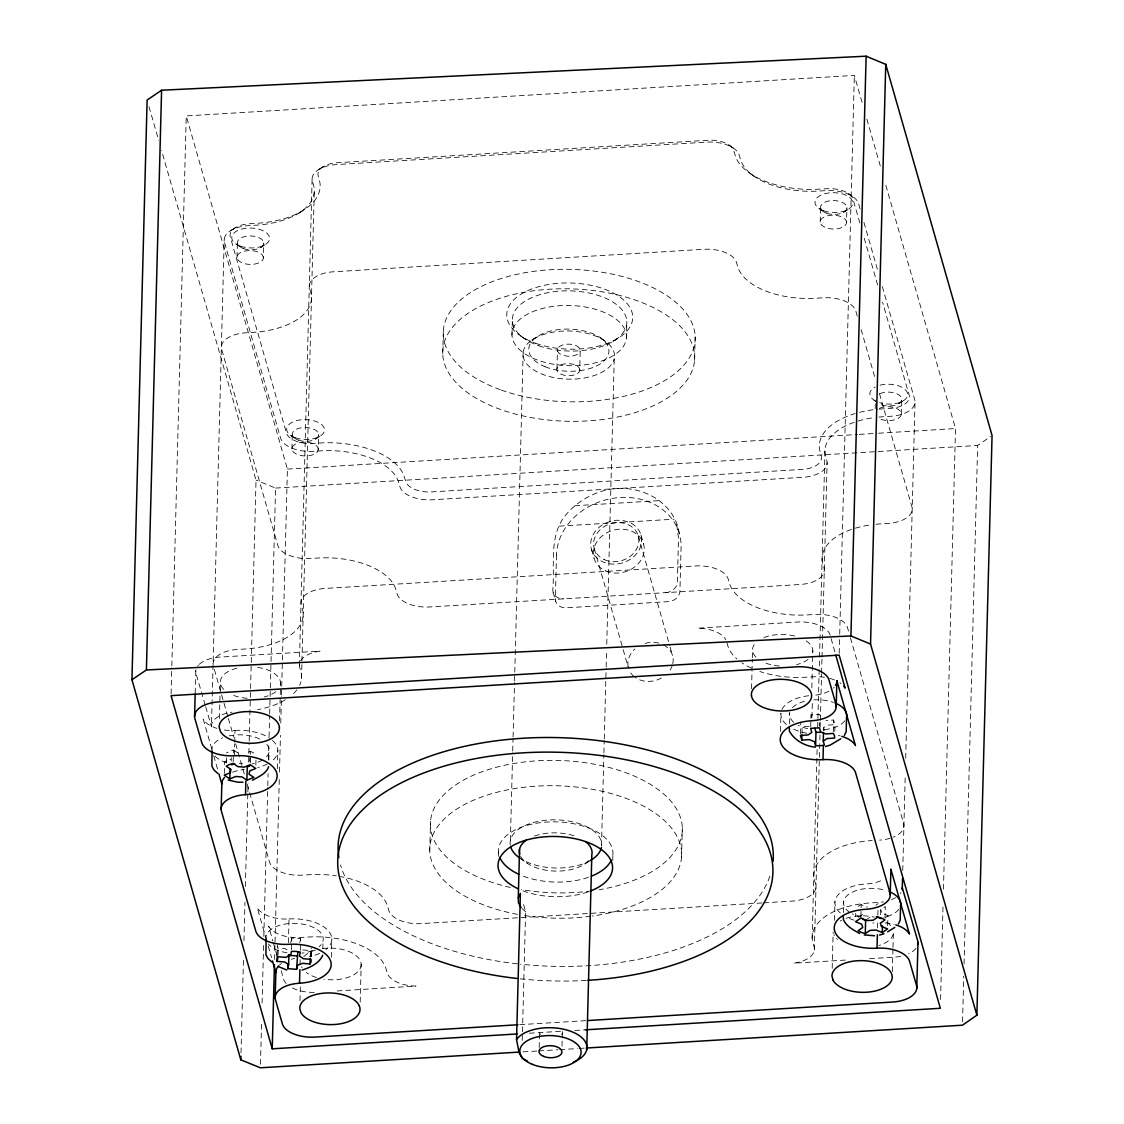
<?xml version="1.0" encoding="UTF-8"?>
<svg xmlns="http://www.w3.org/2000/svg" width="1124" height="1124" viewBox="0 0 1124 1124"><rect width="100%" height="100%" fill="white"/><g stroke="black" fill="none" stroke-linecap="round" stroke-linejoin="round"><path stroke-width="0.75" stroke-dasharray="5 3.75" d="M171.101 693.901L171.789 667.628M171.832 665.872L186.233 115.927L854.338 75.392L862.529 103.984M195.197 693.199L195.787 670.789M226.922 713.178A28.634 15.048 1.5 0 0 211.453 726.554L224.21 239.37M219.405 718.559L220.107 691.667M220.149 689.939L220.374 681.327M237.023 257.368L237.417 242.306M224.322 773.438L224.631 761.721L230.645 759.304M226.275 762.831L226.416 757.801M231.221 761.06L231.305 757.716M233.188 761.721L233.497 749.989L226.542 752.785M234.354 755.75L234.663 743.933M234.705 742.247L235.014 730.417A28.634 15.048 1.5 0 1 223.859 729.94M241.014 1052.851L243.501 958.266M243.95 940.76L244.962 902.221M245.383 886.457L247.814 793.628M247.856 791.886L248.081 783.119M248.629 762.114L249.135 742.838M249.191 741.095L256.019 480.131L161.575 150.49M263.353 258.056A13.179 6.927 1.5 0 0 244.147 251.228A13.179 6.927 1.5 0 0 243.093 263.185A13.179 6.927 1.5 0 0 263.353 258.056L263.747 242.995M250.259 763.041L250.568 751.324L246.044 753.136M255.851 765.135L255.977 760.105M260.487 1064.302L261.583 1022.264M262.089 1003.001L263.648 943.443M263.831 936.447L267.737 787.573M267.779 785.816L268.102 773.565M268.467 759.543L268.875 743.779M269.058 736.782L269.62 715.763M269.662 714.007L270.069 698.243M270.111 696.501L270.982 663.216M271.039 661.46L275.577 488.069L256.019 480.131M268.833 760.203L269.043 752.096M277.319 768.774L277.811 750.2M279.581 720.807L280.578 682.886M274.579 959.489L279.3 779.087M279.483 772.09L280.452 735.307M280.761 723.041L281.45 696.768M281.506 695.025L281.688 688.014M281.731 686.258L287.421 469.087L186.233 115.927M277.052 955.667L277.319 945.621L277.403 947.982L285.06 948.586L288.98 951.241M278.092 955.077L278.302 946.703M291.903 448.926L292.296 433.85M288.418 942.615L289.037 918.968A28.634 15.048 1.5 0 1 257.241 907.672L266.304 939.299M291.509 949.696L291.818 937.978L300.656 938.666L300.572 942.01M299.363 665.492L312.121 178.323M301.499 678.432L314.298 189.886M300.01 964.631L300.136 959.573M300.347 950.384L300.53 943.682M299.982 1000.585L300.403 984.385M318.233 449.6A13.179 6.927 1.5 0 0 299.012 442.772A13.179 6.927 1.5 0 0 297.972 454.728A13.179 6.927 1.5 0 0 318.233 449.6L318.626 434.538M310.21 957.255L310.393 950.553L311.46 948.277M311.109 955.976L311.292 949.274M311.25 956.65L311.418 949.963M322.855 948.754L323.066 940.648M331.341 957.325L331.833 938.751M360.186 1002.144L361.183 964.223A30.123 15.834 1.5 0 0 322.7 948.586M429.733 850.868L430.506 821.194M442.744 353.962L443.376 330.133M498.311 856.333L498.494 849.491M511.968 335.064L512.404 318.485M510.38 840.387L512.67 752.771M512.713 751.029L513.036 738.763M513.092 737.007L514.511 682.689M514.553 680.933L514.736 673.922M514.778 672.166L523.18 351.517M522.239 1040.473L522.421 1033.518M522.477 1031.776L525.611 911.719L522.758 901.757M539.169 1047.568L539.59 1031.326A11.451 6.013 1.5 0 0 540.475 1034.431M556.942 368.784L557.448 349.297M562.014 1046.093L562.183 1039.602M562.225 1037.972L562.351 1033.096M579.703 370.555A11.451 6.013 1.5 0 0 563.742 364.064A11.451 6.013 1.5 0 0 561.536 374.39A11.451 6.013 1.5 0 0 579.703 370.555L580.223 351.067A11.451 6.013 1.5 0 0 564.248 344.576A11.451 6.013 1.5 0 0 562.042 354.903A11.451 6.013 1.5 0 0 580.223 351.067M601.481 845.726L603.869 754.597M603.911 752.855L604.234 740.59M604.276 738.833L606.117 668.738M606.159 666.996L606.567 651.217M606.749 644.207L614.238 358.598A45.817 24.082 1.5 0 0 550.353 332.648A45.817 24.082 1.5 0 0 541.529 373.927A45.817 24.082 1.5 0 0 614.238 358.598M612.735 860.591L612.945 852.47M626.419 338.043A57.282 30.095 1.5 0 0 542.906 308.341A57.282 30.095 1.5 0 0 538.34 360.34A57.282 30.095 1.5 0 0 626.419 338.043L626.855 321.464M681.537 857.401L682.31 827.742M694.562 360.495A126.014 66.218 1.5 0 0 510.802 295.134A126.014 66.218 1.5 0 0 500.756 409.543A126.014 66.218 1.5 0 0 694.562 360.495L695.18 336.68M751.549 688.689L752.321 659.381M752.363 657.652L752.588 649.04M780.449 731.401L780.927 713.234A37.233 19.558 1.5 0 0 787.559 725.444M789.357 723.996L789.652 712.63A28.634 15.048 1.5 0 0 794.261 722.718M800.499 733.761L800.808 722.044M801.96 733.382L802.143 726.68L809.758 726.216M820.197 221.99L820.59 206.928M810.699 726.68L810.868 719.978M810.91 718.306L810.994 714.962L815.307 714.386L819.789 714.428L820.562 717.112M811.823 687.832L812.793 650.599M811.949 717.337L812.399 700.449M812.174 938.217L817.162 747.544M817.696 727.158L824.974 449.67M819.48 726.146L819.579 722.802M814.338 949.794L819.986 734.239M820.169 727.242L820.309 721.987M820.351 720.245L821.56 673.993M821.588 673.009L821.981 658.243M822.009 657.259L827.095 462.61M823.527 731.092L823.611 727.748L827.334 725.163L834.949 724.699L833.629 720.048L826 720.512M833.32 731.766L833.629 720.048M846.527 222.678A13.179 6.927 1.5 0 0 827.306 215.85A13.179 6.927 1.5 0 0 826.266 227.807A13.179 6.927 1.5 0 0 846.527 222.678L846.92 207.617M834.781 731.387L834.949 724.699M839.207 653.367L839.656 635.861M839.712 634.105L854.338 75.392M832.196 968.298L833.137 932.091M834.458 920.359L834.935 901.785M843.365 912.548L843.674 901.181M855.687 916.692L855.771 913.348M860.872 916.383L861.181 904.651L867.377 907.18M875.203 408.672L875.413 400.551M877.563 927.918L877.704 922.846A37.233 19.558 1.5 0 1 872.842 922.973M877.858 915.343L877.985 910.328M880.626 914.739L880.752 909.709L885.319 906.534L885.024 918.252M887.637 925.558L887.904 915.512L881.694 912.997L880.752 909.709M901.406 414.222L901.799 399.161M892.358 971.586L892.962 948.487M892.99 947.448L893.397 931.936A30.123 15.834 1.5 0 1 878.842 945.523M902.741 870.426L905.227 775.644M905.691 758.138L915.02 401.563M940.563 999.517L942.994 906.703M943.457 889.182L955.512 428.553L885.178 183.029M962.551 1021.702L963.746 976.166M964.069 963.9L977.641 445.483L990.623 436.477M250.09 757.492L249.388 760.765L252.998 763.21M291.818 937.978L290.961 941.982L288.503 942.966M299.799 942.671L300.656 938.666M885.726 917.535L887.904 915.512M858.483 917.296L863.049 914.121M875.877 905.213L878.167 903.626M865.635 920.205L870.201 917.029L873.32 916.847M318.837 169.429L323.347 166.591M230.912 230.49L235.422 227.638M298.127 213.56L302.637 210.722M260.642 247.533L265.152 244.681M315.521 439.077L320.031 436.224M531.835 340.066L536.569 337.074M613.381 341.19L617.891 338.352M843.815 212.155L848.325 209.303M898.694 403.699L903.204 400.847M584.972 863.864L588.878 861.391M858.076 906.295L861.181 904.651M879.361 409.108L891.43 408.293A22.902 12.041 1.5 0 0 909.344 395.845L882.579 302.258M337.158 990.961L416.006 986.071A28.634 15.048 1.5 0 1 387.148 972.738L386.038 968.846A68.733 36.123 1.5 0 0 307.807 937.051L300.445 937.5A28.634 15.048 1.5 0 1 268.65 926.19L272.837 941.041M287.421 469.087L857.57 434.496M859.326 434.384L876.818 433.33M878.561 433.218L955.512 428.553M275.577 488.069L977.641 445.483M574.828 505.744L659.633 500.602M559.274 526.144L674.175 519.176M761.974 902.965L421.374 923.619A28.634 15.048 1.5 0 1 388.778 910.37L387.668 906.492A68.733 36.123 1.5 0 0 340.544 876.579M763.716 902.853L791.661 901.153A28.634 15.048 1.5 0 0 815.687 884.476L814.577 880.584A68.733 36.123 1.5 0 1 872.224 840.555M519.709 1024.667L586.208 1020.634M529.334 1033.209L560.82 1031.298M574.8 1030.455L585.295 1029.823M523.011 1051.867L537.019 1051.024M538.775 1050.912L558.038 1049.746M559.78 1049.633L577.286 1048.58M579.043 1048.467L584.297 1048.144M845.389 960.093L793.684 963.17A28.634 15.048 1.5 0 0 814.057 946.829L812.933 942.938A68.733 36.123 1.5 0 1 870.594 902.909L877.956 902.46A28.634 15.048 1.5 0 0 883.394 901.841M869.512 958.66L893.636 957.226A28.634 15.048 1.5 0 0 902.516 955.878M239.328 763.308L242.447 763.547M302.735 949.949L310.393 950.553M250.568 751.324L253.799 753.024M233.497 749.989L238.302 753.249M848.339 193.525L852.694 196.602M819.101 208.544L823.456 211.621M729.04 145.038L733.382 148.115M750.34 173.588L754.682 176.665M873.98 400.088L877.24 402.392M600.16 337.636L604.501 340.713M520.51 335.823L524.852 338.9M235.942 243.922L240.283 246.999M290.807 435.466L295.162 438.543M520.103 858.286L527.282 863.358M522.224 908.712L525.611 911.719M679.303 533.605C674.049 498.157 633.388 480.946 601.452 491.357C586.124 496.246 572.397 505.477 562.984 518.628C549.102 539.717 554.933 566.089 552.783 589.763A11.451 9.61 -16 0 0 563.855 598.825M205.2 705.099L196.068 673.74A28.634 15.048 1.5 0 1 195.927 669.82M205.678 706.743L211.453 726.554M866.857 119.116L880.837 167.883M860.071 208.923L858.624 203.851A28.634 15.048 1.5 0 0 826.028 190.602L818.665 191.052A68.733 36.123 1.5 0 1 740.435 159.257L739.325 155.365A28.634 15.048 1.5 0 0 706.729 142.13L336.441 164.582A28.634 15.048 1.5 0 0 312.416 181.273L313.54 185.165A68.733 36.123 1.5 0 1 255.879 225.193L248.516 225.643A28.634 15.048 1.5 0 0 224.491 242.32L280.578 438.065A28.634 15.048 1.5 0 0 313.175 451.3L320.537 450.864A68.733 36.123 1.5 0 1 398.767 482.66L399.877 486.537A28.634 15.048 1.5 0 0 432.473 499.787L802.761 477.321A28.634 15.048 1.5 0 0 826.786 460.643L825.662 456.751A68.733 36.123 1.5 0 1 854.338 422.245M863.949 222.412L877.97 271.348M882.312 286.536L914.697 399.582A28.634 15.048 1.5 0 1 890.686 416.273L883.324 416.723A68.733 36.123 1.5 0 0 878.898 417.06M859.874 222.988L852.821 198.541A22.902 12.041 1.5 0 0 828.5 188.663L814.816 189.38A74.465 39.129 1.5 0 1 735.784 157.276L733.508 150.068A22.902 12.041 1.5 0 0 709.202 140.177L335.95 162.825A22.902 12.041 1.5 0 0 318.036 175.274L319.89 182.495A74.465 39.129 1.5 0 1 261.653 222.945L248.025 223.887A22.902 12.041 1.5 0 0 230.111 236.321L286.634 433.625A22.902 12.041 1.5 0 0 310.955 443.502L324.639 442.786A74.465 39.129 1.5 0 1 403.671 474.904L405.947 482.112A22.902 12.041 1.5 0 0 430.253 491.989L803.505 469.34A22.902 12.041 1.5 0 0 821.419 456.906L819.565 449.67A74.465 39.129 1.5 0 1 855.266 413.52M864.216 238.162L878.237 287.07M857.275 316.097L855.814 311.025A28.634 15.048 1.5 0 0 823.218 297.79L815.869 298.225A68.733 36.123 1.5 0 1 737.625 266.444L736.515 262.552A28.634 15.048 1.5 0 0 703.919 249.303L333.631 271.769A28.634 15.048 1.5 0 0 309.606 288.447L310.73 292.338A68.733 36.123 1.5 0 1 253.069 332.367L245.706 332.816A28.634 15.048 1.5 0 0 221.695 349.508L277.769 545.238A28.634 15.048 1.5 0 0 310.365 558.487L317.727 558.038A68.733 36.123 1.5 0 1 395.957 589.833L397.067 593.725A28.634 15.048 1.5 0 0 429.663 606.96L799.951 584.508A28.634 15.048 1.5 0 0 823.976 567.817L822.866 563.925A68.733 36.123 1.5 0 1 851.528 529.418M861.139 329.599L875.16 378.521M879.502 393.709L911.901 506.769A28.634 15.048 1.5 0 1 887.876 523.447L880.514 523.896A68.733 36.123 1.5 0 0 876.088 524.234M848.494 631.056L847.524 627.684A28.634 15.048 1.5 0 0 814.928 614.435L807.566 614.884A68.733 36.123 1.5 0 1 729.336 583.089L728.226 579.197A28.634 15.048 1.5 0 0 695.63 565.962L325.342 588.428A28.634 15.048 1.5 0 0 301.316 605.105L302.44 608.997A68.733 36.123 1.5 0 1 244.779 649.026L237.417 649.475A28.634 15.048 1.5 0 0 213.082 664.186M850.432 637.814L903.612 823.428A28.634 15.048 1.5 0 1 893.159 837.24M823.611 727.748L824.384 730.431M810.994 714.962L811.767 717.646M726.961 642.858L727.706 645.457A68.733 36.123 1.5 0 0 736.81 658.889M640.975 534.982L643.546 543.96M638.221 535.783L669.623 645.373M670.101 647.059L672.517 655.489M594.203 548.512L622.71 648M623.188 649.686L628.499 668.232M591.463 549.313L594.034 558.291M553.106 592.264L555.678 601.242M149.042 106.752L158.681 140.402M214.361 669.539L221.133 693.157M221.611 694.843L227.905 716.775M228.383 718.461L233.708 737.035M235.633 743.779L242.405 767.397M242.882 769.083L244.344 774.155M247.238 784.271L269.479 861.897A28.634 15.048 1.5 0 0 302.075 875.146L309.437 874.697A68.733 36.123 1.5 0 1 336.216 875.849M211.818 749.076L203.219 719.121A28.634 15.048 1.5 0 0 216.904 728.38M213.715 755.735L218.014 770.727M268.214 945.958L271.558 957.606M831.128 638.572L835.329 653.437M273.301 942.699L277.024 955.906M281.211 970.771L283.529 979.018A28.634 15.048 1.5 0 0 286.409 983.739M676.732 524.627L678.503 538.368L677.351 582.218A11.451 9.61 -16 0 1 665.773 592.643M890.096 838.307A28.634 15.048 1.5 0 1 879.586 840.106M855.294 528.21A68.733 36.123 1.5 0 1 871.732 524.739M898.779 909.386A28.634 15.048 1.5 0 1 883.59 917.395M861.686 917.212A28.634 15.048 1.5 0 1 852.273 913.868M849.758 912.365A28.634 15.048 1.5 0 1 850.236 893.271A28.634 15.048 1.5 0 1 885.951 890.475M266.304 940.142A28.634 15.048 1.5 0 1 300.277 923.773A28.634 15.048 1.5 0 1 319.047 946.731M312.486 950.525A28.634 15.048 1.5 0 1 301.836 953.138M287.013 952.801A28.634 15.048 1.5 0 1 268.383 943.963M266.824 744.341A28.634 15.048 1.5 0 1 265.039 758.18M262.482 759.993A28.634 15.048 1.5 0 1 252.057 763.884M226.767 762.789A28.634 15.048 1.5 0 1 214.361 755.412M212.281 751.591A28.634 15.048 1.5 0 1 222.721 737.78M229.127 735.869A28.634 15.048 1.5 0 1 261.752 740.14M844.77 720.835A28.634 15.048 1.5 0 1 822.389 729.799M807.664 728.661A28.634 15.048 1.5 0 1 798.251 725.317M792.448 707.67A28.634 15.048 1.5 0 1 806.639 700.828M813.818 699.873A28.634 15.048 1.5 0 1 833.558 702.458M232.584 772.188A28.634 15.048 1.5 0 1 244.33 769.476M830.2 635.271A28.634 15.048 1.5 0 0 797.604 622.022L697.723 628.218A28.634 15.048 1.5 0 1 725.795 639.626M272.458 740.365A37.233 19.558 1.5 0 1 270.561 762.058M267.414 763.955A37.233 19.558 1.5 0 1 257.705 767.58M235.014 730.417A37.233 19.558 1.5 0 1 269.676 738.215M854.142 920.191A37.233 19.558 1.5 0 1 846.316 917.001M840.26 912.899A37.233 19.558 1.5 0 1 866.548 883.942A28.634 15.048 1.5 0 0 883.45 879.502M916.018 948.263A28.634 15.048 1.5 0 1 908.642 953.756M289.037 918.968A37.233 19.558 1.5 0 1 325.834 928.368A37.233 19.558 1.5 0 1 325.96 949.569M319.694 953.363A37.233 19.558 1.5 0 1 309.522 956.636M197.726 666.04A28.634 15.048 1.5 0 1 198.47 665.141M199.313 664.284A28.634 15.048 1.5 0 1 220.093 657.062L320.045 651.133A28.634 15.048 1.5 0 0 300.712 660.659M314.27 992.351A28.634 15.048 1.5 0 1 290.695 987.041M299.391 664.509A28.634 15.048 1.5 0 0 299.687 667.459L300.796 671.351A68.733 36.123 1.5 0 1 299.574 685.415M279.412 965.095A28.634 15.048 1.5 0 1 281.422 963.479M291.313 959.222A28.634 15.048 1.5 0 1 294.741 958.505M885.164 922.916A28.634 15.048 1.5 0 1 894.142 924.42M498.635 853.439A57.282 30.095 1.5 0 1 558.333 821.939A57.282 30.095 1.5 0 1 612.06 858.329M588.428 877.296A57.282 30.095 1.5 0 1 521.719 875.554M806.821 733.269A37.233 19.558 1.5 0 1 792.294 728.45M781.967 709.455A37.233 19.558 1.5 0 1 810.137 695.573M834.163 687.312A28.634 15.048 1.5 0 1 833.32 688.169M828.88 691.246A28.634 15.048 1.5 0 1 814.38 695.236M769.898 876.158A217.663 114.367 1.5 0 1 520.51 964.195M517.391 963.858A217.663 114.367 1.5 0 1 340.544 865.016M510.408 887.44A126.014 66.218 1.5 0 1 456.597 784.299A126.014 66.218 1.5 0 1 658.13 789.526A126.014 66.218 1.5 0 1 599.162 889.744M591.322 890.925A126.014 66.218 1.5 0 1 521.339 889.59M517.518 914.36A126.014 66.218 1.5 0 1 453.956 810.98A126.014 66.218 1.5 0 1 658.439 815.588A126.014 66.218 1.5 0 1 592.236 916.046M590.662 916.257A126.014 66.218 1.5 0 1 522.267 915.189M806.217 640.905A30.123 15.834 1.5 0 1 811.921 654.688M808.044 659.366A30.123 15.834 1.5 0 1 796.523 664.663M779.325 666.012A30.123 15.834 1.5 0 1 763.266 662.078M755.932 657.104A30.123 15.834 1.5 0 1 756.297 642.183M763.884 637.603A30.123 15.834 1.5 0 1 797.225 636.746M586.335 980.409A217.663 114.367 1.5 0 1 520.131 978.807M838.406 735.447A28.634 15.048 1.5 0 1 840.134 735.869M588.049 891.908A57.282 30.095 1.5 0 1 521.339 890.18M837.492 939.369A30.123 15.834 1.5 0 1 836.523 938.442M834.345 935.519A30.123 15.834 1.5 0 1 833.853 934.508M840.246 921.02A30.123 15.834 1.5 0 1 841.567 920.275M846.063 918.35A30.123 15.834 1.5 0 1 874.261 917.128M886.808 922.228A30.123 15.834 1.5 0 1 891.613 926.822M361.183 964.223A30.123 15.834 1.5 0 1 323.838 979.187M316.504 977.543A30.123 15.834 1.5 0 1 306.346 972.541M302.131 967.806A30.123 15.834 1.5 0 1 301.639 966.795M303.789 956.707A30.123 15.834 1.5 0 1 315.493 950.103M257.691 667.389A30.123 15.834 1.5 0 1 279.707 686.975M275.83 691.653A30.123 15.834 1.5 0 1 273.483 693.269L272.163 694.014A30.123 15.834 1.5 0 1 264.309 696.95M247.111 698.299A30.123 15.834 1.5 0 1 231.038 694.365M223.704 689.391A30.123 15.834 1.5 0 1 222.412 676.325L223.198 675.384A30.123 15.834 1.5 0 1 240.227 667.544M824.454 677.28A28.634 15.048 1.5 0 0 813.298 676.803L805.936 677.238A68.733 36.123 1.5 0 1 759.852 671.492M829.751 678.362A28.634 15.048 1.5 0 1 834.57 679.964M839.965 682.788A28.634 15.048 1.5 0 1 841.075 683.603M900.956 892.568A28.634 15.048 1.5 0 1 900.324 893.496M895.547 897.612A28.634 15.048 1.5 0 1 891.529 899.593M751.352 668.106A68.733 36.123 1.5 0 1 741.952 662.851M296.848 689.855A68.733 36.123 1.5 0 1 293.027 694.07M285.398 699.76A68.733 36.123 1.5 0 1 257.607 709.637M230.35 712.461A28.634 15.048 1.5 0 1 232.134 712.18M588.625 860.703A36.375 19.108 1.5 0 1 551.645 870.889A36.375 19.108 1.5 0 1 520.173 855.378M534.518 836.031A36.375 19.108 1.5 0 1 577.272 836.987M590.283 860.506A45.817 24.082 1.5 0 1 521.381 859.101M510.254 845.108A45.817 24.082 1.5 0 1 555.017 819.832A45.817 24.082 1.5 0 1 601.663 845.908M562.295 1031.537A11.451 6.013 1.5 0 1 561.635 1034.614M858.104 421.022A68.733 36.123 1.5 0 1 874.542 417.566M859.523 412.353A74.465 39.129 1.5 0 1 877.802 409.22M879.755 393.751A13.179 6.927 1.5 0 1 898.16 394.44A13.179 6.927 1.5 0 1 897.921 404.12A13.179 6.927 1.5 0 1 879.488 403.853M880.064 385.181A18.911 9.933 1.5 0 1 907.658 394.664A18.911 9.933 1.5 0 1 879.628 402.701M875.652 401.085A18.911 9.933 1.5 0 1 875.132 387.021M879.361 408.363A13.179 6.927 1.5 0 1 898.16 409.291A13.179 6.927 1.5 0 1 896.685 419.126A13.179 6.927 1.5 0 1 877.956 417.777M663.511 644.895A22.916 19.234 -16 0 1 672.728 663.891M672.25 665.577A22.916 19.234 -16 0 1 668.176 672.63M661.39 678.053A22.916 19.234 -16 0 1 635.186 677.421M634.133 676.606A22.916 19.234 -16 0 1 629.061 669.82M628.119 666.602A22.916 19.234 -16 0 1 634.863 649.054M645.148 643.392A22.916 19.234 -16 0 1 659.648 643.335M556.506 554.905L555.354 598.755A11.451 9.61 -16 0 0 566.426 607.803L668.344 601.621A11.451 9.61 -16 0 0 679.922 591.196L681.074 547.346A63 52.884 -16 0 0 620.195 497.539A63 52.884 -16 0 0 556.506 554.905M610.177 521.367L603.967 523.939A25.782 21.637 -16 0 0 596.324 557.42A25.782 21.637 -16 0 0 635.369 555.059A25.782 21.637 -16 0 0 629.454 522.393L623.37 520.567L616.795 520.229L610.177 521.367M545.056 366.705A40.099 21.075 1.5 0 0 608.674 353.287A40.099 21.075 1.5 0 0 552.783 330.568A40.099 21.075 1.5 0 0 545.056 366.705M538.719 345.728A57.282 30.095 1.5 0 0 626.799 323.431A57.282 30.095 1.5 0 0 543.285 293.715A57.282 30.095 1.5 0 0 538.719 345.728M298.352 440.116A13.179 6.927 1.5 0 0 318.612 434.988A13.179 6.927 1.5 0 0 299.406 428.16A13.179 6.927 1.5 0 0 298.352 440.116M243.472 248.573A13.179 6.927 1.5 0 0 263.733 243.444A13.179 6.927 1.5 0 0 244.526 236.616A13.179 6.927 1.5 0 0 243.472 248.573M240.508 246.184A18.911 9.933 1.5 0 0 269.577 238.822A18.911 9.933 1.5 0 0 242.011 229.015A18.911 9.933 1.5 0 0 240.508 246.184M823.681 210.792A18.911 9.933 1.5 0 0 852.751 203.444A18.911 9.933 1.5 0 0 825.185 193.637A18.911 9.933 1.5 0 0 823.681 210.792M826.646 213.195A13.179 6.927 1.5 0 0 846.906 208.066A13.179 6.927 1.5 0 0 827.7 201.224A13.179 6.927 1.5 0 0 826.646 213.195M535.755 343.326A63.014 33.116 1.5 0 0 632.657 318.809A63.014 33.116 1.5 0 0 540.77 286.128A63.014 33.116 1.5 0 0 535.755 343.326M295.387 437.728A18.911 9.933 1.5 0 0 324.457 430.366A18.911 9.933 1.5 0 0 296.891 420.559A18.911 9.933 1.5 0 0 295.387 437.728M501.276 390.056A126.014 66.218 1.5 0 0 695.068 341.008A126.014 66.218 1.5 0 0 511.322 275.647A126.014 66.218 1.5 0 0 501.276 390.056M604.445 559.71A22.916 19.234 -16 0 0 638.868 540.77A22.916 19.234 -16 0 0 605.33 525.962A22.916 19.234 -16 0 0 604.445 559.71M605.555 570.88A25.782 21.637 -16 0 0 644.263 549.58A25.782 21.637 -16 0 0 606.538 532.917A25.782 21.637 -16 0 0 605.555 570.88"/><path stroke-width="1.5" d="M519.513 1052.078L260.389 1067.8L240.831 1059.848L131.944 679.753L147.118 100.036L161.589 90.229L866.126 56.2L885.74 64.349L992.056 435.466L976.882 1015.197L962.467 1025.2L586.04 1048.046M131.944 679.753L146.401 669.96L161.589 90.229M194.578 716.592L195.169 694.182M212.057 750.916L211.902 766.203L213.982 770.024L217.845 773.467M221.161 809.378L221.85 783.063M229.83 778.876L224.28 775.124L230.294 772.708L230.996 769.434L226.191 766.175L229.296 764.545L233.146 763.393L237.951 766.652L244.189 767.13L250.216 764.727L255.766 768.479L249.739 770.895L249.036 774.169L253.855 777.415L246.901 780.211L242.096 776.951L235.843 776.459L229.83 778.876L230.097 768.83M517.967 1024.765L314.959 1037.087A28.634 15.048 1.5 0 1 282.363 1023.838L275.506 999.896A28.634 15.048 1.5 0 1 299.518 983.219A37.233 19.558 1.5 0 0 330.751 961.526A37.233 19.558 1.5 0 0 288.376 944.301A28.634 15.048 1.5 0 1 255.78 931.065L221.484 811.345A28.634 15.048 1.5 0 1 245.51 794.668L245.861 781.152M246.901 780.211L247.252 766.807L249.809 766.048M240.831 1059.848L240.929 1056.349M266.079 939.467L265.924 954.754L267.99 958.575L271.853 962.018M517.082 1033.954L272.233 1048.818L274.439 964.743M275.183 997.929L275.872 971.614M277.052 961.385L278.05 956.749L285.693 957.353L290.61 955.386L291.467 951.368L295.949 951.41L300.305 952.056L299.448 956.074L303.368 958.73L311.025 959.32L311.109 961.68L310.041 963.942L302.384 963.352L297.467 965.319L296.61 969.324L287.772 968.635L288.629 964.631L284.709 961.975L277.052 961.385L277.192 956.355M287.772 968.635L287.856 965.291M288.629 964.631L288.896 954.585M296.61 969.324L297.818 951.93M299.518 983.219L299.883 969.703M310.041 963.942L310.168 958.927M521.1 907.714L518.473 902.867L518.276 897.865L519.555 849.154M527.521 1061.168A36.375 19.108 1.5 0 1 522.182 1058.218L519.063 1052.64L516.548 1039.602L520.384 893.454L518.276 897.865M586.728 1049.647L591.828 854.774A36.375 19.108 1.5 0 0 585.534 841.595M823.471 732.764L823.26 741.138L824.412 745.17L820.099 745.746L815.617 745.704L814.464 741.671L809.406 739.62L801.791 740.084L801.918 735.054M815.617 745.704L815.968 732.3L814.816 728.282M587.964 1020.522L892.47 1002.046A28.634 15.048 1.5 0 0 916.496 985.369L909.625 961.427A28.634 15.048 1.5 0 0 877.029 948.178A37.233 19.558 1.5 0 1 834.654 930.953A37.233 19.558 1.5 0 1 865.887 909.274A28.634 15.048 1.5 0 0 889.913 892.582L855.617 772.876A28.634 15.048 1.5 0 0 823.021 759.627L823.372 746.111M836.186 706.996L836.874 680.666L855.476 745.605M976.882 1015.197L870.552 644.08L850.938 635.931L866.126 56.2M870.552 644.08L885.74 64.349M865.283 933.608L869.85 930.433L876.074 930.054L882.27 932.569L887.553 928.916L881.342 926.387L880.401 923.113L884.967 919.938L881.736 918.238L877.816 917.029L873.25 920.191L867.026 920.57L860.829 918.055L855.561 921.722L861.757 924.237L862.698 927.525L858.132 930.7L861.363 932.386L865.283 933.608L865.635 920.205L863.021 919.404M877.029 948.178L877.394 934.662M882.27 932.569L882.452 925.881M890.236 894.648L890.896 869.316L909.499 934.156M902.263 888.733L902.544 878.336M916.777 988.319L917.985 942.516M268.664 766.709C266.219 773.832 258.492 776.698 252.478 780.239M322.686 955.26C319.272 963.423 310.013 967.539 302.033 970.124M516.548 1039.602L516.731 1039.222A36.375 19.108 1.5 0 1 572.172 1031.846A36.375 19.108 1.5 0 1 573.282 1062.194M844.377 735.447L846.175 731.668L846.555 717.056A28.634 15.048 1.5 0 0 835.09 703.048M898.399 923.998L900.198 920.219L900.577 905.607A28.634 15.048 1.5 0 0 889.112 891.599M823.26 741.138L826.983 738.552L834.598 738.089L834.514 735.728L833.277 733.438L825.648 733.902L820.59 731.85L819.438 727.818L810.643 728.352L811.809 732.384L808.072 734.97L800.457 735.433L801.791 740.084M840.766 738.819L829.99 745.198L825.522 746.533M887.623 931.852L894.788 927.37M231.685 764.882L234.691 763.674M879.544 935.084L884.012 933.749M585.295 1029.823L940.338 1008.284L839.15 655.123L171.059 695.658L272.233 1048.818M146.401 669.96L850.938 635.931M815.968 732.3L820.45 732.342M243.009 782.234L237.796 782.192L228.172 780.028M874.542 935.744L864.272 934.957M296.961 955.934L288.123 955.245M815.307 747.151C805.023 746.196 794.429 740.28 789.413 731.176L789.273 727.242M286.76 969.984L278.443 966.612M876.425 916.664L881.076 918.547M859.705 933.538C853.566 930.054 846.428 926.471 843.436 919.727L843.281 915.793M218.969 774.057L221.821 784.046A28.634 15.048 1.5 0 1 224.533 777.415M272.514 960.936L275.844 972.597A28.634 15.048 1.5 0 1 278.555 965.966M835.792 655.081L845.093 688.113A28.634 15.048 1.5 0 0 843.815 686.23M245.51 794.668A37.233 19.558 1.5 0 0 276.729 772.975A37.233 19.558 1.5 0 0 234.354 755.75A28.634 15.048 1.5 0 1 201.758 742.514L194.902 718.559A28.634 15.048 1.5 0 1 218.927 701.882L796.438 666.841A28.634 15.048 1.5 0 1 829.034 680.09L835.891 704.031A28.634 15.048 1.5 0 1 811.865 720.723A37.233 19.558 1.5 0 0 780.632 742.402A37.233 19.558 1.5 0 0 823.021 759.627M836.874 680.666A28.634 15.048 1.5 0 1 835.525 685.5M895.814 924.897A28.634 15.048 1.5 0 1 908.909 933.201M518.403 888.901A57.282 30.095 1.5 0 1 514.047 844.925A57.282 30.095 1.5 0 1 597.631 847.103A57.282 30.095 1.5 0 1 591.041 890.784M517.012 978.47A217.663 114.367 1.5 0 1 374.671 799.375A217.663 114.367 1.5 0 1 739.114 808.83A217.663 114.367 1.5 0 1 587.894 980.311M841.792 736.346A28.634 15.048 1.5 0 1 854.9 744.65M338.872 857.556A217.663 114.367 1.5 0 1 551.477 737.513A217.663 114.367 1.5 0 1 773.073 861.349M917.816 944.483A28.634 15.048 1.5 0 0 917.662 940.549L902.291 887.749A28.634 15.048 1.5 0 1 902.122 889.716M611.287 860.253A57.282 30.095 1.5 0 1 591.435 876.172M518.782 874.289A57.282 30.095 1.5 0 1 499.758 857.345M890.896 869.316A28.634 15.048 1.5 0 1 890.854 870.341M519.738 854.142A36.375 19.108 1.5 0 1 526.425 840.064M601.438 847.468A45.817 24.082 1.5 0 1 590.283 860.506M520.103 858.286A45.817 24.082 1.5 0 1 510.605 846.681M279.398 727.706L279.37 728.745A30.123 15.834 1.5 0 1 252.816 743.245A30.123 15.834 1.5 0 1 220.346 731.288L219.166 727.186A30.123 15.834 1.5 0 1 244.779 711.703A30.123 15.834 1.5 0 1 278.232 723.603L278.71 724.615A30.123 15.834 1.5 0 1 279.398 727.706M833.165 980.339L831.985 976.222A30.123 15.834 1.5 0 1 874.303 962.242A30.123 15.834 1.5 0 1 881.904 988.797A30.123 15.834 1.5 0 1 833.165 980.339M359.315 1005.938L358.823 1004.926A30.123 15.834 1.5 0 0 325.384 993.04A30.123 15.834 1.5 0 0 299.771 1008.509L300.951 1012.626A30.123 15.834 1.5 0 0 337.298 1024.259A30.123 15.834 1.5 0 0 359.315 1005.938M751.492 695.925L751.394 694.899A30.123 15.834 1.5 0 1 795.483 681.397A30.123 15.834 1.5 0 1 798.181 708.668A30.123 15.834 1.5 0 1 751.492 695.925M532.284 1064.33A30.643 16.101 1.5 0 0 580.911 1054.073A30.643 16.101 1.5 0 0 538.199 1036.707A30.643 16.101 1.5 0 0 532.284 1064.33M543.665 1056.419A11.451 6.013 1.5 0 0 561.845 1052.584A11.451 6.013 1.5 0 0 545.885 1046.107A11.451 6.013 1.5 0 0 543.665 1056.419"/></g></svg>
